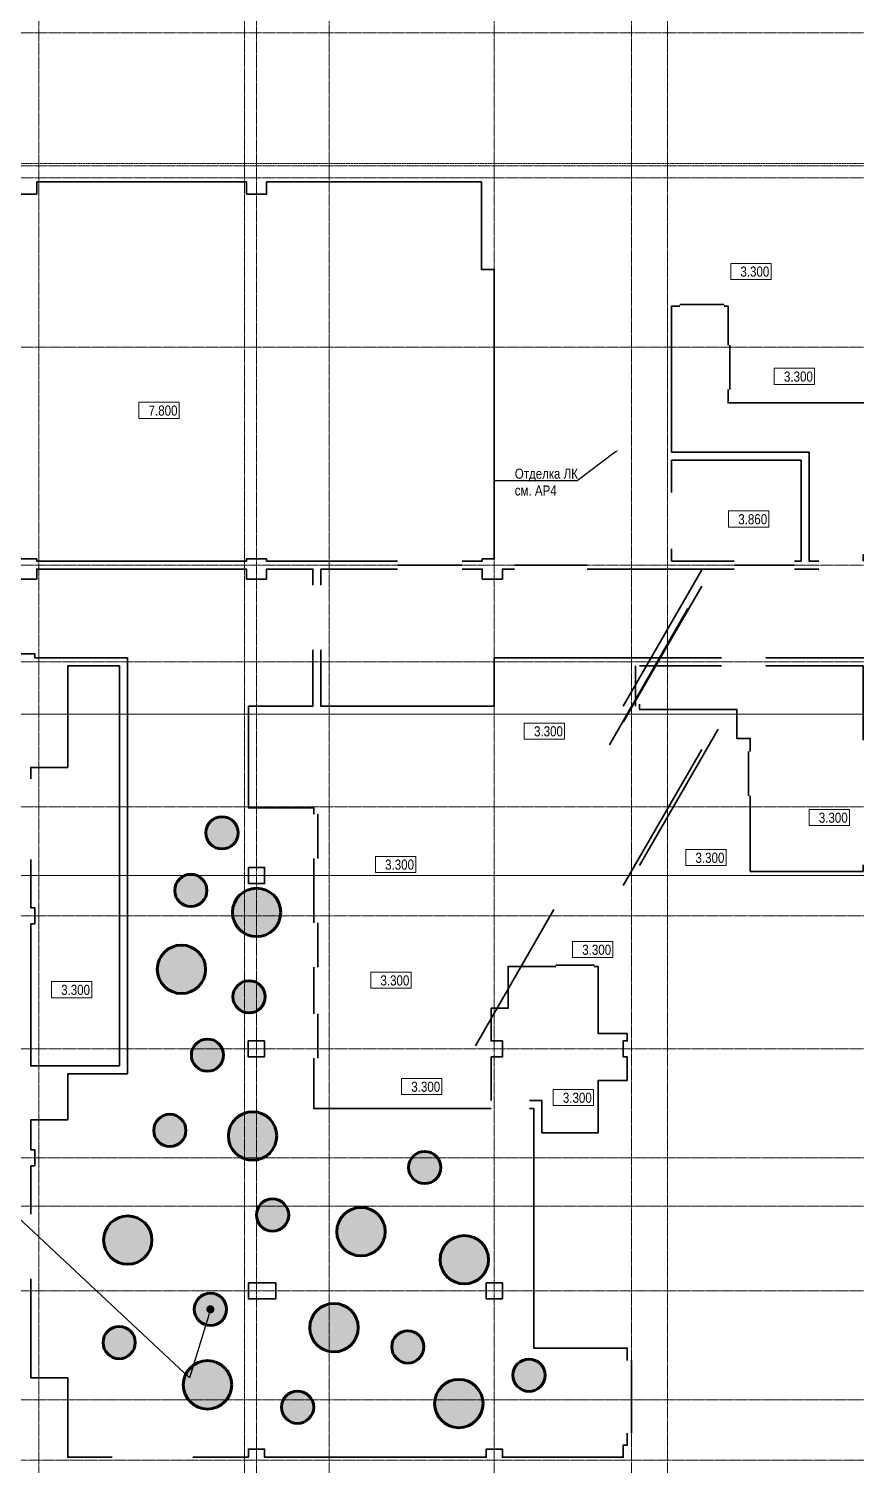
# Model space of a CAD drawing. Header units: millimetres. Extents: x -328335 to 1213373, y -208171 to 164144.
# Drawn here: x 12650 to 33180, y 68575 to 104200 of the extents above; entities that cross this region are included whole.
import ezdxf
from ezdxf import colors
from ezdxf.entities.mleader import LeaderData, LeaderLine
from ezdxf.enums import TextEntityAlignment as Align
from ezdxf.math import Vec2, Vec3

# ---------------------------------------------------------------- set-up
doc = ezdxf.new("R2010")
doc.units = ezdxf.units.MM
doc.header["$LTSCALE"] = 0.5
for name, pattern in [('CENTER', [50.8, 31.75, -6.35, 6.35, -6.35]), ('CENTER2', [28.575, 19.05, -3.175, 3.175, -3.175]), ('DASHED', [19.05, 12.7, -6.35])]:
    doc.linetypes.add(name, pattern=pattern)
for name, color, linetype, lineweight in [('АИ_Плинтус', 3, 'Continuous', 9), ('АИ_Полы', 1, 'Continuous', 9), ('АР6_потолок_отм', 5, 'Continuous', 5), ('АЦ_Бафы', 8, 'Continuous', 0), ('АЦ_Выноски', 7, 'Continuous', 5), ('АЦ_Стены', 8, 'Continuous', 70)]:
    doc.layers.add(name, color=color, linetype=linetype, lineweight=lineweight)
doc.layers.add('АИ_Т_Профиль', color=2, linetype='Continuous', lineweight=40, true_color=0xffff00)
doc.layers.add('РД_Оси_100', color=7, linetype='Continuous', lineweight=0, true_color=0x525252)
doc.layers.add('АР6_Г_профиль плитки', color=220, linetype='Continuous', lineweight=35, plot=False)
doc.layers.add('АР_Делит', color=120, linetype='Continuous', lineweight=0, plot=False)
doc.styles.add('Arial_Narrow_08', font='ARIALN.TTF', dxfattribs={"width": 0.8})
doc.styles.add('style1', font='ARIALN.TTF')

# ---------------------------------------------------------------- blocks, each defined once
blk = doc.blocks.new('СОШ_2200_АР_ОСИ_М100_28.05.24')
at = {"layer": 'АР_Делит', "linetype": 'CENTER2'}
for p, q in [((-5954.958, 87200), (47367.08, 87200)), ((-5954.958, 83200), (47367.08, 83200))]:
    blk.add_line(p, q, dxfattribs=at)
at = {"layer": 'АР_Делит', "color": 5, "linetype": 'DASHED'}
blk.add_lwpolyline([(114955, 135155), (114955, -355), (93595.036, -355), (93595.036, 13855), (94145, 13855), (94145, 68320), (66055, 68320), (66055, 13857.73), (83455, 13857.73), (83455, -355), (45245, -355), (45245, 13145), (44695, 13145), (44695, 26755), (45245, 26755), (45245, 68320), (20455, 68320), (20455, 26755), (27955, 26755), (27955, 13145), (-355, 13145), (-355, 100855), (37145, 100855), (37145, 129155)], dxfattribs=at)
at = {"layer": 'РД_Оси_100', "color": 8, "linetype": 'CENTER', "true_color": 0x808080}
for p, q in [((20100, -6155), (20100, 139938.679)), ((24200, -6155), (24200, 139938.679)), ((27600, -6155), (27600, 139938.679)), ((-5954.958, 104100), (119910, 104100)), ((-5954.958, 96300), (119910, 96300)), ((-5954.958, 90900), (119910, 90900)), ((-5954.958, 88500), (119910, 88500)), ((-5954.958, 84900), (119910, 84900)), ((119910, 82200), (-5954.958, 82200)), ((-5954.958, 78900), (119910, 78900)), ((119910, 76200), (-5954.958, 76200)), ((-5954.958, 75000), (119910, 75000)), ((-5954.958, 72900), (95715.503, 72900))]:
    blk.add_line(p, q, dxfattribs=at)
for points in [[(13200, -6155), (12900, -5755), (12900, 139538.679), (13220.167, 139939.357)], [(17850, 139938.679), (18000, 139538.679), (18000, -6194.092)], [(18300, -6196.31), (18300, 139538.679), (18450, 139938.679)], [(28500, -6155), (28500, 139938.679)], [(119910, 100950), (119410, 100800), (-5454.958, 100800), (-5954.958, 100950)], [(119910, 100350), (119410, 100500), (-5454.958, 100500), (-5954.958, 100350)], [(119910, 70200), (-5954.958, 70200)], [(95715.503, 68700), (-5454.958, 68700), (-5954.958, 68850)]]:
    blk.add_lwpolyline(points, dxfattribs=at)
blk = doc.blocks.new('Отметка_план')
at = {"color": 7, "lineweight": 5}
blk.add_lwpolyline([(0, 0), (10, 0), (10, 4), (0, 4)], close=True, dxfattribs=at)
at = {"style": 'Arial_Narrow_08', "width": 0.8}
blk.add_attdef('OTMG', text='', height=2.5, dxfattribs=at).set_placement((9.06, 0.7), align=Align.RIGHT)
blk = doc.blocks.new('Баф_зел2_1200')
at = {"layer": 'АЦ_Стены', "true_color": 0x73b400}
h = blk.add_hatch(color=64, dxfattribs=at)
h.dxf.hatch_style = 1
h.paths.add_polyline_path([(600, 0, 1), (-600, 0, 1)])
at = {"layer": 'АЦ_Стены', "color": 64, "true_color": 0x73b400}
blk.add_circle((0, 0), 600, dxfattribs=at)
blk = doc.blocks.new('Баф_зел2_800')
at = {"layer": 'АЦ_Стены', "true_color": 0x73b400}
h = blk.add_hatch(color=64, dxfattribs=at)
h.dxf.hatch_style = 1
h.paths.add_polyline_path([(400, 0, 1), (-400, 0, 1)])
at = {"layer": 'АЦ_Стены', "color": 64, "true_color": 0x73b400}
blk.add_circle((0, 0), 400, dxfattribs=at)
blk = doc.blocks.new('_Dot')
at = {"color": 0, "linetype": 'ByBlock', "lineweight": -2}
blk.add_line((-0.5, 0), (-1, 0), dxfattribs=at)
at = {"color": 0, "linetype": 'ByBlock', "const_width": 0.5}
blk.add_lwpolyline([(-0.25, 0, 1), (0.25, 0, 1)], format="xyb", close=True, dxfattribs=at)

msp = doc.modelspace()

# ---------------------------------------------------------------- linework, layer by layer
at = {"layer": 'АИ_Плинтус', "color": 24, "linetype": 'ByBlock', "lineweight": 35, "true_color": 0xa52900}
for points in [[(6200, 93350), (6200, 100100), (6550, 100100), (6550, 100400), (12350, 100400), (12350, 100100), (12850, 100100), (12850, 100400), (18050, 100400), (18050, 100100), (18550, 100100), (18550, 100400), (23880, 100400), (23880, 98230), (24200, 98230), (24200, 91050), (23900, 91050), (23900, 91000), (23400, 91000)], [(28800, 97320), (28600, 97320), (28600, 93700), (32007.13, 93700), (32010.13, 90999.379), (32250, 90999.379)], [(30000, 96350), (30000, 97320), (29900, 97320)], [(33350, 90999.379), (33350, 91150), (34080.001, 91150), (34080.001, 91489.914), (35450.024, 91489.914), (35450.024, 94220), (34170, 94220), (34170, 94920), (30000, 94920), (30000, 95250)], [(21800, 91000), (18550.003, 91000), (18550.003, 91050), (18050, 91050), (18050, 91000), (12850.003, 91000), (12850, 91050), (12350, 91050), (12350, 91000), (9950, 91000)], [(9950, 90800), (12350, 90800), (12350, 90550), (12850, 90550), (12850.003, 90800), (18050, 90800.007), (18050, 90550), (18550, 90550), (18550, 90800), (19700, 90800), (19700, 90400)], [(19900, 90400), (19900, 90800), (21800, 90800)], [(23400, 90800), (23900, 90800), (23900, 90550), (24400, 90550), (24400, 90800), (24700, 90800)], [(26500, 90800), (30150, 90800)], [(31650, 90800), (32250, 90800)], [(19700, 88800), (19700, 87400), (18100.049, 87400.031), (18100, 84880), (19720, 84880), (19720, 84720.195)], [(29840, 88600), (24200, 88600), (24200, 87400), (19900, 87400), (19900, 88800)], [(12700, 74800), (12700, 76000), (12800, 76000), (12800, 76400), (12700, 76400), (12700, 77140), (13620, 77140), (13620, 78280), (15099.659, 78279.897), (15099.659, 88600), (12800, 88600.159), (12800, 88700), (12400, 88700), (12400, 88600.187), (6500, 88600.596), (6500, 88700), (6100, 88700), (6101, 88600), (2749.999, 88600)], [(27800, 88400), (29840, 88400)], [(30940, 88400), (33350, 88400), (33350, 86570), (35170, 86570), (35170, 83300.001), (33850, 83300.001), (33850, 83450), (33350, 83450), (33350, 83300.001), (30550.004, 83300.001), (30550.004, 85179.318)], [(35250, 88600), (30940, 88600)], [(30550.004, 86280), (30550.004, 86600), (30220, 86600), (30220, 87320), (27800, 87320), (27800, 87450)], [(19720, 83620.195), (19720, 82030)], [(19720, 80930), (19720, 79769.99)], [(24120, 77619.99), (24120, 78700), (24400, 78700), (24400, 79100), (24120, 79100), (24120, 79909.99), (24540, 79909.99), (24540, 80940), (25730, 80940)], [(26680, 80940), (26780, 80940), (26780, 79280), (27500, 79280), (27500, 79100), (27400, 79100), (27400, 78700), (27500, 78700), (27500, 78120), (26780, 78120), (26780, 76820), (25380, 76820), (25380, 77619.99), (25070, 77619.99)], [(19720, 78669.99), (19720, 77419.99), (24120, 77419.99)], [(25070, 77419.99), (25180, 77419.99), (25180, 71480), (27500, 71480), (27500, 71170)], [(14720, 68775.007), (13620, 68775.005), (13620, 70745), (12700, 70745), (12700, 73200)], [(27500, 69370), (27500, 69075), (27400, 69075), (27400, 68775.004), (24400, 68775.002), (24400, 68975.002), (24000, 68975.002), (24000, 68775.005), (18500, 68775.005), (18500, 68975.005), (18100, 68975.005), (18100, 68775.005), (16720, 68775.006)]]:
    msp.add_lwpolyline(points, dxfattribs=at)
at = {"layer": 'АИ_Плинтус', "color": 160, "linetype": 'ByBlock', "lineweight": 35, "true_color": 0x003fff}
for points in [[(28600, 92700), (28600, 93500), (31810.13, 93500), (31810.13, 91000), (31650, 91000)], [(30150, 91000), (28600, 91000), (28600, 91300)], [(12700, 83600), (12701.367, 82400), (12800, 82400), (12800, 82000), (12701.367, 82000), (12701.367, 78479.76), (14900.012, 78479.76), (14900.012, 88400), (13620, 88400), (13620, 85880), (12701.367, 85880), (12700, 85600)]]:
    msp.add_lwpolyline(points, dxfattribs=at)
at = {"layer": 'АИ_Плинтус', "color": 24, "linetype": 'ByBlock', "lineweight": 35, "true_color": 0xa52900}
for points in [[(18100, 83400), (18500, 83400), (18500, 83000), (18100, 83000)], [(18097.915, 79100), (18497.915, 79100), (18497.915, 78700), (18097.915, 78700)], [(18100, 73100), (18779.983, 73100), (18779.983, 72700), (18100, 72700)], [(24002.085, 73100), (24402.085, 73100), (24402.085, 72700), (24002.085, 72700)]]:
    msp.add_lwpolyline(points, close=True, dxfattribs=at)
at = {"layer": 'АИ_Т_Профиль', "linetype": 'ByBlock', "lineweight": 35}
for points in [[(29900, 97360), (28800, 97360)], [(30040, 95250), (30040, 96350)], [(21800, 90900), (23400, 90900)], [(24700, 90900), (26500, 90900)], [(30150, 90900), (31650, 90900)], [(27700, 87399), (27700, 88400)], [(30510.004, 85180), (30510.004, 86280)], [(19820, 83620.195), (19820, 84720.195)], [(19820, 80930), (19820, 82030)], [(25730, 80980), (26680, 80980)], [(19820, 78669.99), (19820, 79769.99)], [(27600, 69370), (27600, 71170.973)]]:
    msp.add_lwpolyline(points, dxfattribs=at)
at = {"layer": 'АР6_Г_профиль плитки'}
for points in [[(27400, 87400), (29350, 90777.499)], [(27400, 87000), (29350, 90377.499)], [(27055, 86445), (29005, 89822.499)], [(27800, 83450), (29750, 86827.499)], [(27400, 82950), (29350, 86327.499)], [(23730, 78980), (25680, 82357.499)]]:
    msp.add_lwpolyline(points, dxfattribs=at)

# ---------------------------------------------------------------- block references
at = {"layer": 'АР6_потолок_отм'}
ref = msp.add_blockref('Отметка_план', (30064.781, 97981.961), dxfattribs=dict(at, xscale=100, yscale=100, zscale=100))
ref.add_attrib('OTMG', '3.300', dxfattribs={"layer": '0', "color": 0, "height": 250, "style": 'style1'}).set_placement((31022.199, 98301.777), align=Align.TOP_RIGHT)
ref = msp.add_blockref('Отметка_план', (31145.418, 95379.866), dxfattribs=dict(at, xscale=100, yscale=100, zscale=100))
ref.add_attrib('OTMG', '3.300', dxfattribs={"layer": '0', "color": 0, "height": 250, "style": 'style1'}).set_placement((32102.836, 95699.683), align=Align.TOP_RIGHT)
ref = msp.add_blockref('Отметка_план', (15383.128, 94535.725), dxfattribs=dict(at, xscale=100, yscale=100, zscale=100))
ref.add_attrib('OTMG', '7.800', dxfattribs={"layer": '0', "color": 0, "height": 250, "style": 'style1'}).set_placement((16340.545, 94855.541), align=Align.TOP_RIGHT)
ref = msp.add_blockref('Отметка_план', (30011.565, 91840.537), dxfattribs=dict(at, xscale=100, yscale=100, zscale=100))
ref.add_attrib('OTMG', '3.860', dxfattribs={"layer": '0', "color": 0, "height": 250, "style": 'style1'}).set_placement((30968.983, 92160.353), align=Align.TOP_RIGHT)
ref = msp.add_blockref('Отметка_план', (24944.963, 86581.436), dxfattribs=dict(at, xscale=100, yscale=100, zscale=100))
ref.add_attrib('OTMG', '3.300', dxfattribs={"layer": '0', "color": 0, "height": 250, "style": 'style1'}).set_placement((25902.381, 86901.253), align=Align.TOP_RIGHT)
ref = msp.add_blockref('Отметка_план', (32009.891, 84439.764), dxfattribs=dict(at, xscale=100, yscale=100, zscale=100))
ref.add_attrib('OTMG', '3.300', dxfattribs={"layer": '0', "color": 0, "height": 250, "style": 'style1'}).set_placement((32967.309, 84759.58), align=Align.TOP_RIGHT)
ref = msp.add_blockref('Отметка_план', (28950.802, 83445.338), dxfattribs=dict(at, xscale=100, yscale=100, zscale=100))
ref.add_attrib('OTMG', '3.300', dxfattribs={"layer": '0', "color": 0, "height": 250, "style": 'style1'}).set_placement((29908.22, 83765.155), align=Align.TOP_RIGHT)
ref = msp.add_blockref('Отметка_план', (21250.802, 83275.338), dxfattribs=dict(at, xscale=100, yscale=100, zscale=100))
ref.add_attrib('OTMG', '3.300', dxfattribs={"layer": '0', "color": 0, "height": 250, "style": 'style1'}).set_placement((22208.22, 83595.154), align=Align.TOP_RIGHT)
ref = msp.add_blockref('Отметка_план', (26140.802, 81165.338), dxfattribs=dict(at, xscale=100, yscale=100, zscale=100))
ref.add_attrib('OTMG', '3.300', dxfattribs={"layer": '0', "color": 0, "height": 250, "style": 'style1'}).set_placement((27098.22, 81485.154), align=Align.TOP_RIGHT)
ref = msp.add_blockref('Отметка_план', (13212.604, 80170.059), dxfattribs=dict(at, xscale=100, yscale=100, zscale=100))
ref.add_attrib('OTMG', '3.300', dxfattribs={"layer": '0', "color": 0, "height": 250, "style": 'style1'}).set_placement((14170.022, 80489.875), align=Align.TOP_RIGHT)
ref = msp.add_blockref('Отметка_план', (21135.254, 80404.222), dxfattribs=dict(at, xscale=100, yscale=100, zscale=100))
ref.add_attrib('OTMG', '3.300', dxfattribs={"layer": '0', "color": 0, "height": 250, "style": 'style1'}).set_placement((22092.671, 80724.038), align=Align.TOP_RIGHT)
ref = msp.add_blockref('Отметка_план', (21900.056, 77767.676), dxfattribs=dict(at, xscale=100, yscale=100, zscale=100))
ref.add_attrib('OTMG', '3.300', dxfattribs={"layer": '0', "color": 0, "height": 250, "style": 'style1'}).set_placement((22857.474, 78087.493), align=Align.TOP_RIGHT)
ref = msp.add_blockref('Отметка_план', (25660.485, 77494.605), dxfattribs=dict(at, xscale=100, yscale=100, zscale=100))
ref.add_attrib('OTMG', '3.300', dxfattribs={"layer": '0', "color": 0, "height": 250, "style": 'style1'}).set_placement((26617.903, 77814.421), align=Align.TOP_RIGHT)
at = {"layer": 'АЦ_Бафы'}
for name, p in [('Баф_зел2_800', (17444.685, 84259.522)), ('Баф_зел2_800', (16671.874, 82829.982)), ('Баф_зел2_1200', (18303.859, 82285.192)), ('Баф_зел2_1200', (16439.491, 80873.656)), ('Баф_зел2_800', (18116.346, 80192.364)), ('Баф_зел2_800', (17084.172, 78744.934)), ('Баф_зел2_1200', (18203.958, 76741.323)), ('Баф_зел2_800', (16150.971, 76878.644)), ('Баф_зел2_800', (22473.66, 75960.073)), ('Баф_зел2_800', (18699.105, 74780.752)), ('Баф_зел2_1200', (20892.473, 74367.631)), ('Баф_зел2_1200', (15107.134, 74158.885)), ('Баф_зел2_1200', (23456.266, 73672.784)), ('Баф_зел2_800', (17157.508, 72442.302)), ('Баф_зел2_1200', (20222.939, 71987.115)), ('Баф_зел2_800', (14893.866, 71618.191)), ('Баф_зел2_800', (22054.231, 71510.572)), ('Баф_зел2_1200', (17085.148, 70569.805)), ('Баф_зел2_800', (25061.642, 70808.452)), ('Баф_зел2_1200', (23319.974, 70106)), ('Баф_зел2_800', (19319.212, 70014.869))]:
    msp.add_blockref(name, p, dxfattribs=at)
at = {"layer": 'РД_Оси_100'}
msp.add_blockref('СОШ_2200_АР_ОСИ_М100_28.05.24', (0, 0), dxfattribs=at)

# ---------------------------------------------------------------- leaders
at = {"layer": 'АИ_Полы', "color": 7, "lineweight": 0}
ml = msp.add_multileader_mtext('Standard', dxfattribs=at)
ml.set_content('Отделка ЛК \\Pсм. АР4', color=7, style='style1')
ml.set_leader_properties()
ml.build(insert=Vec2(0, 0))
ml.multileader.update_dxf_attribs({"text_left_attachment_type": 6, "text_right_attachment_type": 6, "dogleg_length": 0.36, "arrow_head_size": 100})
ctx = ml.context
ctx.base_point, ctx.char_height, ctx.arrow_head_size, ctx.landing_gap_size, ctx.plane_origin = Vec3(24707.968, 92990.518), 250, 100, 0, Vec3(97068.402, 74284.912)
ctx.left_attachment, ctx.right_attachment = 6, 6
notes = []
notes.append((ctx, [(1, (1, 1, 0), (26258.806, 92990.518), (-1, 0), 0.36, [(1, [(27288.05, 93764.683)], 0, [])])]))
ctx.mtext.insert, ctx.mtext.width, ctx.mtext.defined_height, ctx.mtext.flow_direction = Vec3(24707.968, 93290.518), 2384.53574, 799.326, 5
at = {"layer": 'АЦ_Выноски'}
ml = msp.add_multileader_mtext('Standard', dxfattribs=at)
ml.set_content('\\pxa0.66667;Аккустические подвесные \\Pпанели из минерального \\Pстекловолокна. \\P%%C800, %%C1200мм.\\PАкцентный цвет: {\\C240;\\c2367469;NSC S 2030-G50Y\\PПривязку см. раздел АИ}', color=256, style='style1')
ml.set_leader_properties(color=256)
ml.set_arrow_properties(name='DOT')
ml.build(insert=Vec2(0, 0))
ml.multileader.update_dxf_attribs({"has_dogleg": 0, "text_left_attachment_type": 6, "text_right_attachment_type": 6, "arrow_head_size": 200, "scale": 100})
ctx = ml.context
ctx.base_point, ctx.scale, ctx.char_height, ctx.arrow_head_size, ctx.landing_gap_size, ctx.plane_origin, ctx.plane_x_axis, ctx.plane_y_axis = Vec3(5713.975, 75561.187), 100, 300, 200, 50, Vec3(25457.45, 67203.713), Vec3(1, 0.00000001), Vec3(-0.00000001, 1)
ctx.left_attachment, ctx.right_attachment = 6, 6
notes.append((ctx, [(0, (1, 1, 0), (12281.233, 75561.187), (-1, -0.00000001), 800, [(1, [(17157.508, 72442.302), (16637.105, 70745)], 0, [])])]))
ctx.mtext.insert, ctx.mtext.text_direction, ctx.mtext.rotation, ctx.mtext.width, ctx.mtext.line_spacing_factor, ctx.mtext.flow_direction = Vec3(5763.975, 75949.386), Vec3(1, 0.00000001), 0.00000001, 11047.033, 0.8, 5
for ctx, leaders in notes:
    for number, flags, end, landing, length, lines in leaders:
        leader = LeaderData()
        leader.index, (leader.has_last_leader_line, leader.has_dogleg_vector, leader.attachment_direction) = number, flags
        leader.last_leader_point, leader.dogleg_vector, leader.dogleg_length = Vec3(end), Vec3(landing), length
        for number, points, colour, breaks in lines:
            line = LeaderLine()
            line.index, line.vertices, line.color, line.breaks = number, Vec3.list(points), colors.encode_raw_color(colour), breaks
            leader.lines.append(line)
        ctx.leaders.append(leader)

doc.saveas('drawing.dxf')
